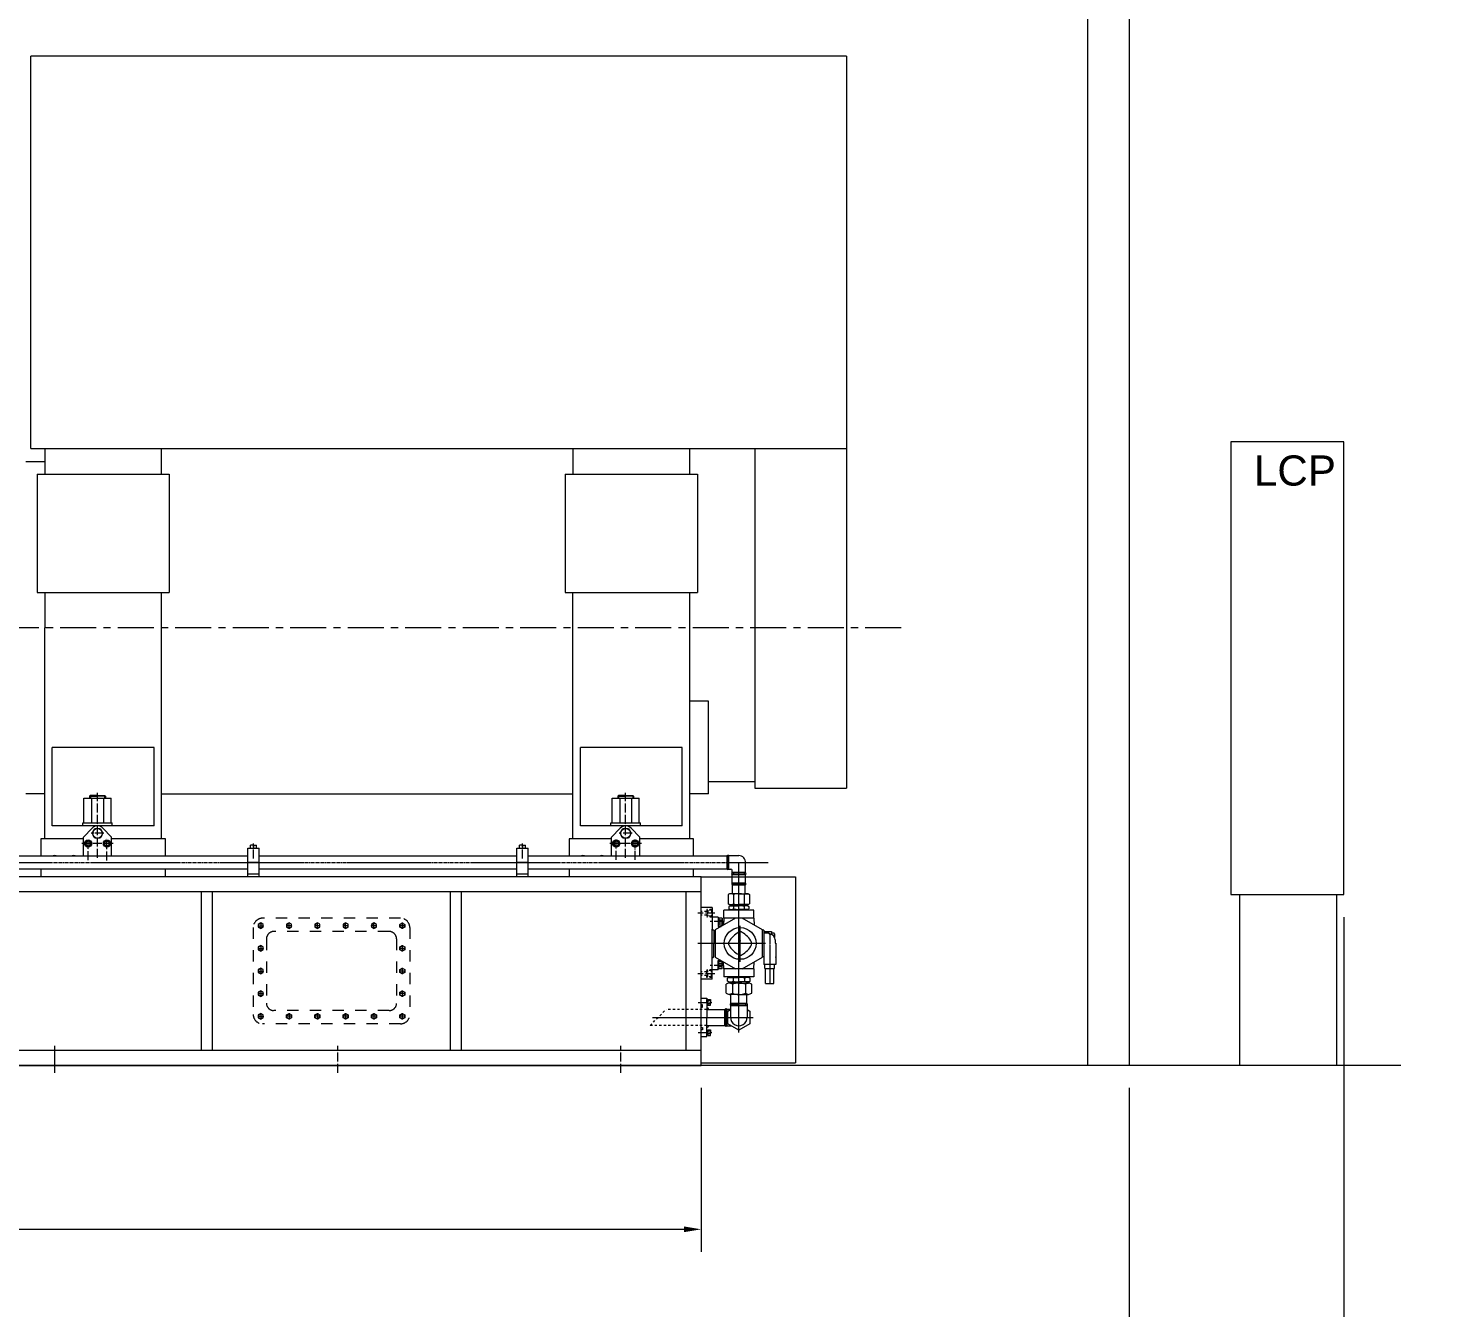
# Model space of a CAD drawing. Header units: inches. Extents: x 36 to 31738, y 79 to 24233.
# Drawn here: x 16907 to 20656, y 13555 to 16946 of the extents above; entities that cross this region are included whole.
import ezdxf

# ---------------------------------------------------------------- set-up
doc = ezdxf.new("R2010")
doc.units = ezdxf.units.IN
doc.header["$MEASUREMENT"] = 0
for name, pattern in [('ACAD_ISO04W100', [30, 24, -3, 0, -3]), ('CENTER', [50.8, 31.75, -6.35, 6.35, -6.35]), ('CHAIN', [0.7087, 0.4724, -0.0591, 0.1181, -0.0591]), ('EB_DASH', [6, 3, -3])]:
    doc.linetypes.add(name, pattern=pattern)
doc.layers.get('Defpoints').update_dxf_attribs({"lineweight": 5})
for name, color, linetype, lineweight in [('06___ANNOTATIONS', 7, 'Continuous', 5), ('CAXA0', 7, 'Continuous', 5), ('CAXA1', 5, 'CENTER', 5)]:
    doc.layers.add(name, color=color, linetype=linetype, lineweight=lineweight)
doc.styles.add('Roman', font='arial.ttf')
doc.styles.get("Standard").update_dxf_attribs({"font": 'arial.ttf'})
doc.dimstyles.new('ISO-25', dxfattribs={"dimscale": 30, "dimtxt": 1.5, "dimasz": 1.5, "dimexe": 2, "dimexo": 2, "dimtad": 1, "dimtih": 1, "dimtoh": 1, "dimdec": 1, "dimlfac": 0.03937, "dimdsep": 46, "dimtxsty": 'Standard', "dimcen": 2.5, "dimclrd": 7, "dimclre": 7, "dimclrt": 7, "dimadec": 0, "dimazin": 0, "dimtfac": 1, "dimtdec": 1, "dimtmove": 0, "dimatfit": 3, "dimfxl": 1, "dimlwd": 5, "dimlwe": 5, "dimarcsym": 0})

# ---------------------------------------------------------------- blocks, each defined once
blk = doc.blocks.new('*D154')
at = {"color": 7, "linetype": 'Continuous', "lineweight": 5, "transparency": 16777216}
for p, q in [((14804.4, 14137.1), (14804.4, 13702.5)), ((18690.6, 14137.1), (18690.6, 13702.5)), ((14849.4, 13762.5), (18645.6, 13762.5))]:
    blk.add_line(p, q, dxfattribs=at)
at = {"color": 7, "transparency": 16777216}
for points in [[(14849.4, 13770), (14849.4, 13755), (14804.4, 13762.5)], [(18645.6, 13770), (18645.6, 13755), (18690.6, 13762.5)]]:
    blk.add_solid(points, dxfattribs=at)
at = {"layer": 'Defpoints', "color": 0, "transparency": 16777216}
for p in [(14804.4, 14197.1), (18690.6, 14197.1), (18690.6, 13762.5)]:
    blk.add_point(p, dxfattribs=at)
at = {"color": 7, "lineweight": 5, "transparency": 16777216, "insert": (16747.5, 13878.7), "char_height": 195, "attachment_point": 5, "style": 'Roman'}
blk.add_mtext('A', dxfattribs=at)
blk = doc.blocks.new('*D155')
at = {"color": 7, "linetype": 'Continuous', "lineweight": 5, "transparency": 16777216}
for p, q in [((20394.5, 14590.2), (20394.5, 13285.8)), ((19825, 14137.1), (19825, 13285.8)), ((19870, 13345.8), (20349.5, 13345.8)), ((20109.7, 13345.8), (20109.7, 12758.1)), ((20109.7, 12758.1), (20656.3, 12758.1))]:
    blk.add_line(p, q, dxfattribs=at)
at = {"color": 7, "transparency": 16777216}
for points in [[(19870, 13353.3), (19870, 13338.3), (19825, 13345.8)], [(20349.5, 13353.3), (20349.5, 13338.3), (20394.5, 13345.8)]]:
    blk.add_solid(points, dxfattribs=at)
at = {"layer": 'Defpoints', "color": 0, "transparency": 16777216}
for p in [(20394.5, 14650.2), (19825, 14197.1), (20394.5, 13345.8)]:
    blk.add_point(p, dxfattribs=at)
at = {"color": 7, "lineweight": 5, "transparency": 16777216, "insert": (20383, 12874.7), "char_height": 195, "attachment_point": 5, "style": 'Roman'}
blk.add_mtext('22.4', dxfattribs=at)
blk = doc.blocks.new('*D156')
at = {"color": 7, "linetype": 'Continuous', "lineweight": 5, "transparency": 16777216}
for p, q in [((12254.8, 14521.3), (12254.8, 13285.8)), ((19825, 14137.1), (19825, 13285.8)), ((19780, 13345.8), (12299.8, 13345.8))]:
    blk.add_line(p, q, dxfattribs=at)
at = {"color": 7, "transparency": 16777216}
for points in [[(12299.8, 13353.3), (12299.8, 13338.3), (12254.8, 13345.8)], [(19780, 13353.3), (19780, 13338.3), (19825, 13345.8)]]:
    blk.add_solid(points, dxfattribs=at)
at = {"layer": 'Defpoints', "color": 0, "transparency": 16777216}
for p in [(12254.8, 14581.3), (19825, 14197.1), (12254.8, 13345.8)]:
    blk.add_point(p, dxfattribs=at)
at = {"color": 7, "lineweight": 5, "transparency": 16777216, "insert": (16039.9, 13465.3), "char_height": 195, "attachment_point": 5, "style": 'Roman'}
blk.add_mtext('C', dxfattribs=at)

msp = doc.modelspace()

# ---------------------------------------------------------------- linework, layer by layer
at = {"color": 7, "lineweight": 5}
for p, q in [((19714.99, 17297.08), (19714.99, 14197.08)), ((19824.99, 17297.08), (19824.99, 14197.08)), ((19075.61, 16872.08), (16913.76, 16872.08)), ((16913.76, 15832.08), (16913.76, 16872.08)), ((19075.61, 16872.08), (19075.61, 14932.08)), ((16913.76, 15832.08), (18833.11, 15832.08)), ((16950.61, 15832.08), (16950.61, 15764.36)), ((17260.61, 15764.36), (17260.61, 15832.08)), ((18350.61, 15832.08), (18350.61, 15764.36)), ((18660.61, 15764.36), (18660.61, 15832.08)), ((18833.11, 15832.08), (19075.61, 15832.08)), ((18833.11, 15832.08), (18833.11, 14932.08)), ((20394.49, 15850.17), (20094.49, 15850.17)), ((20094.49, 15850.17), (20094.49, 14650.17)), ((20394.49, 14650.17), (20394.49, 15850.17)), ((16950.61, 15797.08), (16900.61, 15797.08)), ((16930.61, 15764.36), (17280.61, 15764.36)), ((16930.61, 15764.36), (16930.61, 15450.31)), ((17280.61, 15764.36), (17280.61, 15450.31)), ((18330.61, 15764.36), (18680.61, 15764.36)), ((18330.61, 15764.36), (18330.61, 15450.31)), ((18680.61, 15764.36), (18680.61, 15450.31)), ((16930.61, 15450.31), (17280.61, 15450.31)), ((16950.61, 15450.31), (16950.61, 15357.08)), ((17260.61, 14797.08), (17260.61, 15450.31)), ((18330.61, 15450.31), (18680.61, 15450.31)), ((18350.61, 14797.08), (18350.61, 15450.31)), ((18660.61, 14797.08), (18660.61, 15450.31)), ((16950.61, 14797.08), (16950.61, 15357.08)), ((18710.61, 15162.08), (18660.61, 15162.08)), ((18710.61, 14917.08), (18710.61, 15162.08)), ((16970.61, 14832.08), (16970.61, 15039.58)), ((17240.61, 15039.58), (16970.61, 15039.58)), ((17240.61, 14832.08), (17240.61, 15039.58)), ((18370.61, 14832.08), (18370.61, 15039.58)), ((18640.61, 15039.58), (18370.61, 15039.58)), ((18640.61, 14832.08), (18640.61, 15039.58)), ((18710.61, 14949.1), (18833.11, 14949.1)), ((18833.11, 14932.08), (19075.61, 14932.08)), ((16950.61, 14917.08), (16900.61, 14917.08)), ((17054.61, 14905.08), (17126.61, 14905.08)), ((17054.61, 14840.08), (17054.61, 14905.08)), ((17071.91, 14912.08), (17069.61, 14910.24)), ((17069.61, 14910.24), (17069.61, 14905.08)), ((17069.61, 14910.24), (17090.61, 14910.24)), ((17090.61, 14912.08), (17071.91, 14912.08)), ((17071.91, 14910.24), (17071.91, 14905.08)), ((17074.73, 14905.08), (17074.73, 14840.08)), ((17090.61, 14912.08), (17109.31, 14912.08)), ((17111.61, 14910.24), (17090.61, 14910.24)), ((17106.48, 14905.08), (17106.48, 14840.08)), ((17109.31, 14912.08), (17111.61, 14910.24)), ((17109.31, 14910.24), (17109.31, 14905.08)), ((17111.61, 14910.24), (17111.61, 14905.08)), ((17126.61, 14840.08), (17126.61, 14905.08)), ((17260.61, 14917.08), (18350.61, 14917.08)), ((18454.61, 14905.08), (18526.61, 14905.08)), ((18454.61, 14840.08), (18454.61, 14905.08)), ((18471.91, 14912.08), (18469.61, 14910.24)), ((18469.61, 14910.24), (18469.61, 14905.08)), ((18469.61, 14910.24), (18490.61, 14910.24)), ((18490.61, 14912.08), (18471.91, 14912.08)), ((18471.91, 14910.24), (18471.91, 14905.08)), ((18474.73, 14905.08), (18474.73, 14840.08)), ((18490.61, 14912.08), (18509.31, 14912.08)), ((18511.61, 14910.24), (18490.61, 14910.24)), ((18506.48, 14905.08), (18506.48, 14840.08)), ((18509.31, 14912.08), (18511.61, 14910.24)), ((18509.31, 14910.24), (18509.31, 14905.08)), ((18511.61, 14910.24), (18511.61, 14905.08)), ((18526.61, 14840.08), (18526.61, 14905.08)), ((18710.61, 14917.08), (18660.61, 14917.08)), ((17240.61, 14832.08), (16970.61, 14832.08)), ((17051.61, 14832.08), (17051.61, 14840.08)), ((17051.61, 14840.08), (17129.61, 14840.08)), ((17053.11, 14802.08), (17076.23, 14825.99)), ((17128.11, 14802.08), (17104.98, 14825.99)), ((17129.61, 14832.08), (17129.61, 14840.08)), ((18640.61, 14832.08), (18370.61, 14832.08)), ((18451.61, 14832.08), (18451.61, 14840.08)), ((18451.61, 14840.08), (18529.61, 14840.08)), ((18453.11, 14802.08), (18476.23, 14825.99)), ((18528.11, 14802.08), (18504.98, 14825.99)), ((18529.61, 14832.08), (18529.61, 14840.08)), ((17053.1, 14797.08), (16940.6, 14797.08)), ((16940.6, 14797.08), (16940.6, 14752.08)), ((17053.11, 14797.08), (16950.61, 14797.08)), ((17053.11, 14752.08), (17053.11, 14802.08)), ((17270.6, 14797.08), (17128.1, 14797.08)), ((17128.11, 14752.08), (17128.11, 14802.08)), ((17260.61, 14797.08), (17128.11, 14797.08)), ((17270.6, 14752.08), (17270.6, 14797.08)), ((17488.98, 14697.08), (17488.98, 14773.08)), ((17488.98, 14773.08), (17518.98, 14773.08)), ((17503.98, 14781.08), (17496.19, 14781.08)), ((17496.19, 14773.08), (17496.19, 14781.08)), ((17503.98, 14781.08), (17511.78, 14781.08)), ((17503.98, 14781.08), (17503.98, 14773.08)), ((17511.78, 14773.08), (17511.78, 14781.08)), ((17518.98, 14697.08), (17518.98, 14773.08)), ((18202.4, 14697.08), (18202.4, 14773.08)), ((18202.4, 14773.08), (18232.4, 14773.08)), ((18217.4, 14781.08), (18209.61, 14781.08)), ((18209.61, 14773.08), (18209.61, 14781.08)), ((18217.4, 14781.08), (18225.2, 14781.08)), ((18217.4, 14781.08), (18217.4, 14773.08)), ((18225.2, 14773.08), (18225.2, 14781.08)), ((18232.4, 14697.08), (18232.4, 14773.08)), ((18453.1, 14797.08), (18340.6, 14797.08)), ((18340.6, 14797.08), (18340.6, 14752.08)), ((18453.11, 14797.08), (18350.61, 14797.08)), ((18453.11, 14752.08), (18453.11, 14802.08)), ((18670.6, 14797.08), (18528.1, 14797.08)), ((18528.11, 14752.08), (18528.11, 14802.08)), ((18660.61, 14797.08), (18528.11, 14797.08)), ((18670.6, 14752.08), (18670.6, 14797.08)), ((16883.16, 14752.08), (17488.98, 14752.08)), ((17518.98, 14735.08), (17488.98, 14735.08)), ((17518.98, 14752.08), (18202.4, 14752.08)), ((18232.4, 14735.08), (18202.4, 14735.08)), ((18232.4, 14752.08), (18758.58, 14752.08)), ((18760.6, 14748.58), (18758.58, 14752.08)), ((18758.58, 14752.08), (18758.58, 14718.08)), ((18760.6, 14748.58), (18763.76, 14753.08)), ((18760.6, 14735.08), (18760.6, 14748.58)), ((18760.6, 14747.58), (18760.6, 14748.58)), ((18760.6, 14735.08), (18760.6, 14721.58)), ((18763.76, 14753.08), (18790.6, 14753.08)), ((18763.76, 14717.08), (18763.76, 14753.08)), ((18808.57, 14708.17), (18808.57, 14734)), ((18690.6, 14697.08), (16186.39, 14697.08)), ((16883.16, 14718.08), (17488.98, 14718.08)), ((16940.6, 14718.08), (16940.6, 14697.08)), ((17270.6, 14697.08), (17270.6, 14718.08)), ((17488.98, 14705.08), (17518.98, 14705.08)), ((17518.98, 14718.08), (18202.4, 14718.08)), ((18202.4, 14705.08), (18232.4, 14705.08)), ((18232.4, 14718.08), (18758.58, 14718.08)), ((18340.6, 14718.08), (18340.6, 14697.08)), ((18670.6, 14697.08), (18670.6, 14718.08)), ((18690.6, 14197.08), (18690.6, 14697.08)), ((18690.6, 14697.08), (18940.6, 14697.08)), ((18760.6, 14721.58), (18758.58, 14718.08)), ((18760.6, 14721.58), (18763.76, 14717.08)), ((18763.76, 14717.08), (18769.64, 14717.08)), ((18772.64, 14708.17), (18772.64, 14714.08)), ((18777.04, 14705.08), (18772.64, 14708.17)), ((18808.57, 14708.17), (18772.64, 14708.17)), ((18777.04, 14705.08), (18772.64, 14701.99)), ((18772.64, 14680.17), (18772.64, 14701.99)), ((18808.57, 14701.99), (18772.64, 14701.99)), ((18777.04, 14705.08), (18804.16, 14705.08)), ((18804.16, 14705.08), (18808.57, 14708.17)), ((18804.16, 14705.08), (18808.57, 14701.99)), ((18808.57, 14680.17), (18808.57, 14701.99)), ((18940.6, 14697.08), (18940.6, 14203.81)), ((18777.04, 14677.08), (18772.64, 14680.17)), ((18808.57, 14680.17), (18772.64, 14680.17)), ((18777.04, 14677.08), (18773.55, 14675.06)), ((18807.57, 14675.11), (18773.64, 14675.11)), ((18773.65, 14652.11), (18773.64, 14675.11)), ((18804.16, 14677.08), (18777.04, 14677.08)), ((18804.16, 14677.08), (18808.57, 14680.17)), ((18804.16, 14677.08), (18807.57, 14675.11)), ((18807.56, 14652.11), (18807.57, 14675.11)), ((18690.6, 14657.08), (15490.86, 14657.08)), ((17365.9, 14237.08), (17365.9, 14657.08)), ((17395.9, 14237.08), (17395.9, 14657.08)), ((18025.9, 14237.08), (18025.9, 14657.08)), ((18055.9, 14237.08), (18055.9, 14657.08)), ((18650.6, 14237.08), (18650.6, 14657.08)), ((18690.6, 14432.08), (18690.6, 14622.08)), ((18762.34, 14649.93), (18762.32, 14625.31)), ((18762.34, 14649.93), (18762.32, 14625.31)), ((18766.11, 14623.12), (18762.32, 14625.31)), ((18766.11, 14623.12), (18762.32, 14625.31)), ((18766.14, 14652.12), (18762.34, 14649.93)), ((18766.14, 14652.12), (18762.34, 14649.93)), ((18766.11, 14623.12), (18790.62, 14623.1)), ((18766.11, 14623.12), (18790.62, 14623.1)), ((18790.65, 14652.1), (18766.14, 14652.12)), ((18790.65, 14652.1), (18766.14, 14652.12)), ((18771.12, 14623.12), (18771.12, 14620.08)), ((18771.12, 14623.12), (18771.12, 14620.08)), ((18776.49, 14649.92), (18776.47, 14625.3)), ((18776.49, 14649.92), (18776.47, 14625.3)), ((18790.56, 14652.1), (18815.07, 14652.12)), ((18790.56, 14652.1), (18815.07, 14652.12)), ((18815.1, 14623.12), (18790.59, 14623.1)), ((18815.1, 14623.12), (18790.59, 14623.1)), ((18804.71, 14649.92), (18804.74, 14625.3)), ((18804.71, 14649.92), (18804.74, 14625.3)), ((18810.09, 14623.12), (18810.09, 14620.08)), ((18810.09, 14623.12), (18810.09, 14620.08)), ((18815.07, 14652.12), (18818.86, 14649.93)), ((18815.07, 14652.12), (18818.86, 14649.93)), ((18815.1, 14623.12), (18818.89, 14625.31)), ((18815.1, 14623.12), (18818.89, 14625.31)), ((18818.86, 14649.93), (18818.89, 14625.31)), ((18818.86, 14649.93), (18818.89, 14625.31)), ((20094.49, 14650.17), (20394.49, 14650.17)), ((20117.54, 14650.17), (20117.54, 14197.08)), ((20374.99, 14650.17), (20374.99, 14197.08)), ((18719.5, 14615.08), (18690.6, 14615.08)), ((18719.5, 14615.08), (18719.5, 14557.94)), ((18735.5, 14590.08), (18719.5, 14590.08)), ((18781.65, 14587.08), (18728.1, 14556.17)), ((18735.5, 14590.08), (18735.5, 14565.04)), ((18738, 14585.77), (18735.5, 14585.77)), ((18746, 14587.08), (18738, 14587.08)), ((18738, 14587.08), (18738, 14569.08)), ((18746, 14587.08), (18746, 14569.08)), ((18751.05, 14587.08), (18749.74, 14568.66)), ((18751.05, 14587.08), (18751.05, 14608.08)), ((18830.15, 14608.08), (18751.05, 14608.08)), ((18830.15, 14608.08), (18751.05, 14608.08)), ((18830.15, 14587.08), (18751.05, 14587.08)), ((18767.62, 14620.08), (18764.31, 14618.18)), ((18764.31, 14618.18), (18764.31, 14611.98)), ((18767.62, 14610.08), (18764.31, 14611.98)), ((18767.62, 14620.08), (18790.6, 14620.08)), ((18767.62, 14610.08), (18790.6, 14610.08)), ((18769.6, 14608.08), (18769.6, 14610.08)), ((18776.46, 14618.09), (18776.46, 14612.07)), ((18813.59, 14620.08), (18790.6, 14620.08)), ((18813.59, 14610.08), (18790.6, 14610.08)), ((18853.1, 14556.17), (18799.56, 14587.08)), ((18804.74, 14618.09), (18804.74, 14612.07)), ((18811.6, 14608.08), (18811.6, 14610.08)), ((18813.59, 14620.08), (18816.89, 14618.18)), ((18813.59, 14610.08), (18816.89, 14611.98)), ((18816.89, 14618.18), (18816.89, 14611.98)), ((18830.15, 14587.08), (18830.15, 14608.08)), ((18830.15, 14587.08), (18830.15, 14608.08)), ((18830.15, 14587.08), (18831.47, 14568.66)), ((18719.5, 14425.08), (18719.5, 14557.94)), ((18719.5, 14557.94), (18723.91, 14555.32)), ((18723.91, 14555.32), (18723.91, 14520.08)), ((18728.1, 14556.17), (18728.1, 14484)), ((18738, 14577.36), (18735.5, 14579.54)), ((18738, 14576.59), (18735.5, 14578.78)), ((18738, 14570.39), (18735.5, 14570.39)), ((18735.5, 14565.04), (18743.47, 14565.04)), ((18746, 14582.03), (18738, 14582.03)), ((18746, 14574.13), (18738, 14574.13)), ((18746, 14569.08), (18738, 14569.08)), ((18853.1, 14484), (18853.1, 14556.17)), ((18856.5, 14555.08), (18853.1, 14555.08)), ((18856.5, 14555.08), (18856.5, 14476.47)), ((18856.5, 14552.08), (18877, 14552.08)), ((18869.72, 14547.59), (18856.5, 14547.59)), ((18877, 14552.08), (18877, 14543.36)), ((18882.68, 14547.59), (18877, 14547.59)), ((18723.91, 14484.85), (18723.91, 14520.08)), ((18871.22, 14546.06), (18871.22, 14546.09)), ((18884.68, 14537.44), (18884.68, 14545.59)), ((18884.68, 14545.59), (18884.68, 14537.44)), ((18887, 14529.58), (18887, 14521.08)), ((18887, 14521.08), (18888.25, 14521.08)), ((18888.25, 14521.08), (18888.25, 14485.08)), ((18719.5, 14482.22), (18723.91, 14484.85)), ((18728.1, 14484), (18781.65, 14453.08)), ((18735.5, 14450.08), (18735.5, 14475.13)), ((18735.5, 14475.13), (18743.47, 14475.13)), ((18799.56, 14453.08), (18853.1, 14484)), ((18856.5, 14485.08), (18853.1, 14485.08)), ((18856.5, 14485.08), (18856.5, 14476.47)), ((18856.5, 14483.08), (18856.5, 14464.08)), ((18888.5, 14485.08), (18888.25, 14485.08)), ((18888.5, 14485.08), (18888.5, 14464.08)), ((18888.5, 14483.08), (18888.5, 14485.08)), ((18735.5, 14450.08), (18719.5, 14450.08)), ((18738, 14469.77), (18735.5, 14469.77)), ((18738, 14461.36), (18735.5, 14463.54)), ((18738, 14460.59), (18735.5, 14462.78)), ((18738, 14454.39), (18735.5, 14454.39)), ((18746, 14471.08), (18738, 14471.08)), ((18738, 14453.08), (18738, 14471.08)), ((18746, 14466.03), (18738, 14466.03)), ((18746, 14458.13), (18738, 14458.13)), ((18746, 14453.08), (18738, 14453.08)), ((18746, 14453.08), (18746, 14471.08)), ((18751.05, 14453.08), (18749.74, 14471.51)), ((18830.15, 14453.08), (18751.05, 14453.08)), ((18751.05, 14453.08), (18751.05, 14432.08)), ((18830.15, 14453.08), (18831.47, 14471.51)), ((18830.15, 14453.08), (18830.15, 14432.08)), ((18830.15, 14453.08), (18830.15, 14432.08)), ((18888.5, 14464.08), (18856.5, 14464.08)), ((18859.51, 14453.58), (18859.51, 14464.08)), ((18859.51, 14453.58), (18885.51, 14453.58)), ((18861.51, 14413.58), (18861.51, 14453.58)), ((18883.51, 14413.58), (18883.51, 14453.58)), ((18885.51, 14453.58), (18885.51, 14464.08)), ((18719.5, 14425.08), (18690.6, 14425.08)), ((18790.6, 14432.08), (18751.05, 14432.08)), ((18790.6, 14432.08), (18751.05, 14432.08)), ((18756.61, 14388.08), (18756.61, 14412.08)), ((18763.62, 14430.08), (18760.31, 14428.18)), ((18760.31, 14419.98), (18760.31, 14428.18)), ((18763.62, 14418.08), (18760.31, 14419.98)), ((18763.62, 14430.08), (18790.6, 14430.08)), ((18763.62, 14418.08), (18790.6, 14418.08)), ((18764.15, 14432.08), (18764.15, 14430.08)), ((18790.6, 14415.08), (18764.98, 14415.08)), ((18765.71, 14415.08), (18765.71, 14418.08)), ((18773.35, 14412.08), (18773.35, 14388.08)), ((18775.95, 14428.09), (18775.95, 14420.07)), ((18830.15, 14432.08), (18790.6, 14432.08)), ((18817.59, 14430.08), (18790.6, 14430.08)), ((18817.59, 14418.08), (18790.6, 14418.08)), ((18790.6, 14403.15), (18790.6, 14403.15)), ((18790.6, 14403.15), (18790.6, 14403.15)), ((18790.61, 14415.08), (18816.23, 14415.08)), ((18805.26, 14428.09), (18805.26, 14420.07)), ((18807.86, 14412.08), (18807.86, 14388.08)), ((18830.15, 14432.08), (18811.6, 14432.08)), ((18815.5, 14415.08), (18815.5, 14418.08)), ((18817.06, 14432.08), (18817.06, 14430.08)), ((18817.59, 14430.08), (18820.89, 14428.18)), ((18817.59, 14418.08), (18820.89, 14419.98)), ((18820.89, 14419.98), (18820.89, 14428.18)), ((18824.6, 14388.08), (18824.6, 14412.08)), ((18861.51, 14413.58), (18883.51, 14413.58)), ((18690.6, 14375.09), (18705.6, 14375.09)), ((18705.6, 14375.09), (18705.6, 14324.09)), ((18705.6, 14364.09), (18705.6, 14371.59)), ((18708.1, 14370.65), (18705.6, 14370.65)), ((18708.1, 14363.36), (18705.6, 14365.56)), ((18708.1, 14362.55), (18705.6, 14364.75)), ((18708.1, 14371.59), (18715.1, 14371.59)), ((18708.1, 14371.59), (18708.1, 14356.59)), ((18715.1, 14367.84), (18708.1, 14367.84)), ((18715.1, 14360.34), (18708.1, 14360.34)), ((18715.1, 14371.59), (18715.1, 14364.09)), ((18715.1, 14356.59), (18715.1, 14364.09)), ((18790.6, 14385.08), (18764.98, 14385.08)), ((18773.11, 14359.09), (18768.61, 14355.93)), ((18769.61, 14361.59), (18769.61, 14385.08)), ((18769.61, 14361.59), (18790.6, 14361.59)), ((18769.61, 14361.59), (18811.6, 14361.59)), ((18769.61, 14361.59), (18773.11, 14359.09)), ((18773.11, 14359.09), (18790.61, 14359.09)), ((18808.1, 14359.09), (18790.6, 14359.09)), ((18790.6, 14359.09), (18790.61, 14359.09)), ((18790.61, 14385.08), (18816.23, 14385.08)), ((18811.6, 14361.59), (18808.1, 14359.09)), ((18808.1, 14359.09), (18812.6, 14355.93)), ((18811.6, 14361.59), (18811.6, 14385.08)), ((18708.1, 14357.53), (18705.6, 14357.53)), ((18705.6, 14345.08), (18753.59, 14345.08)), ((18705.6, 14273.09), (18705.6, 14324.09)), ((18708.1, 14356.59), (18715.1, 14356.59)), ((18755.6, 14341.59), (18753.59, 14345.08)), ((18753.59, 14303.09), (18753.59, 14345.08)), ((18758.76, 14346.09), (18755.6, 14341.59)), ((18755.6, 14341.58), (18755.6, 14324.08)), ((18755.6, 14306.59), (18755.6, 14324.09)), ((18758.76, 14346.09), (18768.61, 14346.09)), ((18758.76, 14346.09), (18758.76, 14302.09)), ((18758.76, 14302.09), (18758.76, 14346.09)), ((18768.61, 14355.94), (18812.61, 14355.93)), ((18768.61, 14355.94), (18768.61, 14324.09)), ((18812.6, 14355.94), (18812.6, 14324.09)), ((18705.6, 14303.09), (18753.59, 14303.09)), ((18708.1, 14283.36), (18705.6, 14285.56)), ((18708.1, 14282.55), (18705.6, 14284.75)), ((18708.1, 14291.59), (18715.1, 14291.59)), ((18708.1, 14291.59), (18708.1, 14276.59)), ((18715.1, 14287.84), (18708.1, 14287.84)), ((18715.1, 14291.59), (18715.1, 14284.09)), ((18755.6, 14306.59), (18753.59, 14303.09)), ((18758.76, 14302.08), (18755.6, 14306.59)), ((18758.76, 14302.09), (18769.83, 14302.09)), ((18690.6, 14273.09), (18705.6, 14273.09)), ((18715.1, 14280.34), (18708.1, 14280.34)), ((18708.1, 14276.59), (18715.1, 14276.59)), ((18715.1, 14276.59), (18715.1, 14284.09)), ((14804.36, 14237.08), (18690.6, 14237.08)), ((20545.39, 14197.08), (12060.26, 14197.08)), ((14804.36, 14197.08), (18690.6, 14197.08)), ((18690.6, 14203.81), (18940.6, 14203.81))]:
    msp.add_line(p, q, dxfattribs=at)
at = {"color": 7, "linetype": 'ACAD_ISO04W100', "lineweight": 5}
for p, q in [((17090.61, 14747.08), (17090.61, 14918.98)), ((18490.61, 14747.08), (18490.61, 14918.98)), ((17107.57, 14812.08), (17073.64, 14812.08)), ((18507.57, 14812.08), (18473.64, 14812.08)), ((17132.22, 14785.08), (17048.99, 14785.08)), ((17065.61, 14741.03), (17065.61, 14797.75)), ((17115.61, 14740.19), (17115.61, 14797.75)), ((17503.98, 14745.31), (17503.98, 14785.04)), ((18217.4, 14745.31), (18217.4, 14785.04)), ((18532.22, 14785.08), (18448.99, 14785.08)), ((18465.61, 14741.79), (18465.61, 14797.75)), ((18515.61, 14741.72), (18515.61, 14797.75)), ((18726.56, 14600.08), (18681.6, 14600.08)), ((18748.85, 14578.08), (18714.45, 14578.08)), ((18726.56, 14440.08), (18681.6, 14440.08)), ((18748.85, 14462.08), (18714.45, 14462.08)), ((18682.84, 14364.09), (18719.2, 14364.09)), ((17727.4, 14176.91), (17727.4, 14248.9)), ((18477.4, 14176.91), (18477.4, 14248.9)), ((18682.84, 14284.09), (18719.2, 14284.09))]:
    msp.add_line(p, q, dxfattribs=at)
at = {"color": 7, "linetype": 'CHAIN', "lineweight": 5, "ltscale": 20}
msp.add_line((16393.34, 14735.08), (18868.2, 14735.08), dxfattribs=at)
at = {"color": 7, "linetype": 'CHAIN', "lineweight": 5, "ltscale": 10}
for p, q in [((18790.6, 14284.47), (18790.6, 14735.08)), ((18794.5, 14471.61), (18794.5, 14567.29)), ((18861.59, 14520.08), (18681.6, 14520.08)), ((18561.88, 14324.09), (18828.21, 14324.09)), ((16977.4, 14176.91), (16977.4, 14248.9))]:
    msp.add_line(p, q, dxfattribs=at)
at = {"color": 7, "linetype": 'EB_DASH', "lineweight": 5, "ltscale": 10}
for p, q in [((17893.4, 14587.08), (17528.4, 14587.08)), ((17503.4, 14562.08), (17503.4, 14332.08)), ((17515.9, 14567.08), (17530.9, 14567.08)), ((17523.4, 14575.56), (17523.4, 14558.73)), ((17863.4, 14552.08), (17558.4, 14552.08)), ((17605.9, 14567.14), (17590.9, 14567.14)), ((17598.4, 14558.66), (17598.4, 14575.5)), ((17680.9, 14567.14), (17665.9, 14567.14)), ((17673.4, 14558.66), (17673.4, 14575.5)), ((17755.9, 14567.14), (17740.9, 14567.14)), ((17748.4, 14558.66), (17748.4, 14575.5)), ((17830.9, 14567.08), (17815.9, 14567.08)), ((17829.11, 14567.08), (17817.7, 14567.08)), ((17823.4, 14558.6), (17823.4, 14575.44)), ((17823.4, 14561.38), (17823.4, 14572.78)), ((17905.9, 14567.08), (17890.9, 14567.08)), ((17898.4, 14575.56), (17898.4, 14558.73)), ((17918.4, 14562.08), (17918.4, 14332.08)), ((17523.4, 14515.56), (17523.4, 14498.73)), ((17523.4, 14512.78), (17523.4, 14501.38)), ((17538.4, 14532.08), (17538.4, 14362.08)), ((17883.4, 14532.08), (17883.4, 14362.08)), ((17898.4, 14515.56), (17898.4, 14498.73)), ((17898.4, 14512.78), (17898.4, 14501.38)), ((17515.9, 14507.08), (17530.9, 14507.08)), ((17517.7, 14507.08), (17529.11, 14507.08)), ((17905.9, 14507.08), (17890.9, 14507.08)), ((17904.11, 14507.08), (17892.7, 14507.08)), ((17515.9, 14447.08), (17530.9, 14447.08)), ((17517.7, 14447.08), (17529.11, 14447.08)), ((17523.4, 14455.56), (17523.4, 14438.73)), ((17523.4, 14452.78), (17523.4, 14441.38)), ((17905.9, 14447.08), (17890.9, 14447.08)), ((17904.11, 14447.08), (17892.7, 14447.08)), ((17898.4, 14455.56), (17898.4, 14438.73)), ((17898.4, 14452.78), (17898.4, 14441.38)), ((17515.9, 14387.08), (17530.9, 14387.08)), ((17517.7, 14387.08), (17529.11, 14387.08)), ((17523.4, 14395.56), (17523.4, 14378.73)), ((17523.4, 14392.78), (17523.4, 14381.38)), ((17905.9, 14387.08), (17890.9, 14387.08)), ((17904.11, 14387.08), (17892.7, 14387.08)), ((17898.4, 14395.56), (17898.4, 14378.73)), ((17898.4, 14392.78), (17898.4, 14381.38)), ((17515.9, 14327.08), (17530.9, 14327.08)), ((17517.7, 14327.08), (17529.11, 14327.08)), ((17523.4, 14335.56), (17523.4, 14318.73)), ((17523.4, 14332.78), (17523.4, 14321.38)), ((17863.4, 14342.08), (17558.4, 14342.08)), ((17605.9, 14327.02), (17590.9, 14327.02)), ((17598.4, 14335.5), (17598.4, 14318.66)), ((17680.9, 14327.02), (17665.9, 14327.02)), ((17673.4, 14335.5), (17673.4, 14318.66)), ((17755.9, 14327.02), (17740.9, 14327.02)), ((17748.4, 14335.5), (17748.4, 14318.66)), ((17830.9, 14327.08), (17815.9, 14327.08)), ((17829.11, 14327.08), (17817.7, 14327.08)), ((17823.4, 14335.56), (17823.4, 14318.73)), ((17823.4, 14332.78), (17823.4, 14321.38)), ((17905.9, 14327.08), (17890.9, 14327.08)), ((17904.11, 14327.08), (17892.7, 14327.08)), ((17898.4, 14335.56), (17898.4, 14318.73)), ((17898.4, 14332.78), (17898.4, 14321.38)), ((17893.4, 14307.08), (17528.4, 14307.08))]:
    msp.add_line(p, q, dxfattribs=at)
at = {"color": 7, "linetype": 'EB_DASH', "lineweight": 5, "ltscale": 2}
for p, q in [((18705.6, 14605.08), (18690.6, 14605.08)), ((18705.6, 14595.08), (18690.6, 14595.08)), ((18705.6, 14610.08), (18705.6, 14590.08)), ((18719.5, 14610.08), (18705.6, 14610.08)), ((18708.1, 14607.77), (18705.6, 14607.77)), ((18708.1, 14599.36), (18705.6, 14601.54)), ((18708.1, 14598.59), (18705.6, 14600.78)), ((18708.1, 14592.39), (18705.6, 14592.39)), ((18719.5, 14590.08), (18705.6, 14590.08)), ((18718.1, 14608.08), (18708.1, 14608.08)), ((18708.1, 14608.08), (18708.1, 14592.08)), ((18718.1, 14592.08), (18708.1, 14592.08)), ((18718.1, 14608.08), (18718.1, 14592.08)), ((18705.6, 14445.08), (18690.6, 14445.08)), ((18705.6, 14435.08), (18690.6, 14435.08)), ((18705.6, 14430.08), (18705.6, 14450.08)), ((18719.5, 14450.08), (18705.6, 14450.08)), ((18708.1, 14447.77), (18705.6, 14447.77)), ((18708.1, 14439.36), (18705.6, 14441.54)), ((18708.1, 14438.59), (18705.6, 14440.78)), ((18708.1, 14432.08), (18708.1, 14448.08)), ((18718.1, 14448.08), (18708.1, 14448.08)), ((18718.1, 14432.08), (18718.1, 14448.08)), ((18708.1, 14432.39), (18705.6, 14432.39)), ((18719.5, 14430.08), (18705.6, 14430.08)), ((18718.1, 14432.08), (18708.1, 14432.08)), ((18555.6, 14303.09), (18597.59, 14345.08)), ((18705.6, 14345.08), (18597.59, 14345.08)), ((18694.3, 14357.39), (18690.6, 14357.39)), ((18690.6, 14351.09), (18694.3, 14351.09)), ((18694.3, 14351.09), (18694.3, 14357.39)), ((18705.6, 14303.09), (18555.6, 14303.09)), ((18690.6, 14297.09), (18694.3, 14297.09)), ((18694.3, 14290.79), (18690.6, 14290.79)), ((18694.3, 14297.09), (18694.3, 14290.79))]:
    msp.add_line(p, q, dxfattribs=at)
at = {"color": 7, "linetype": 'CHAIN', "lineweight": 5, "ltscale": 7}
msp.add_line((18872.5, 14547.2), (18872.5, 14411.85), dxfattribs=at)
at = {"color": 7, "lineweight": 5}
for points in [[(17105.11, 14812.08), (17097.86, 14799.52), (17083.36, 14799.52), (17076.11, 14812.08), (17083.36, 14824.64), (17097.86, 14824.64)], [(18505.11, 14812.08), (18497.86, 14799.52), (18483.36, 14799.52), (18476.11, 14812.08), (18483.36, 14824.64), (18497.86, 14824.64)], [(17058.82, 14785.08), (17062.21, 14779.2), (17069, 14779.2), (17072.39, 14785.08), (17069, 14790.96), (17062.21, 14790.96)], [(17122.39, 14785.08), (17119, 14779.2), (17112.21, 14779.2), (17108.82, 14785.08), (17112.21, 14790.96), (17119, 14790.96)], [(18458.82, 14785.08), (18462.21, 14779.2), (18469, 14779.2), (18472.39, 14785.08), (18469, 14790.96), (18462.21, 14790.96)], [(18522.39, 14785.08), (18519, 14779.2), (18512.21, 14779.2), (18508.82, 14785.08), (18512.21, 14790.96), (18519, 14790.96)]]:
    msp.add_lwpolyline(points, close=True, dxfattribs=at)
at = {"color": 7, "linetype": 'EB_DASH', "lineweight": 5, "ltscale": 10}
for points in [[(17523.4, 14559.58), (17529.9, 14563.33), (17529.9, 14570.83), (17523.4, 14574.58), (17516.91, 14570.83), (17516.91, 14563.33)], [(17598.4, 14574.64), (17591.91, 14570.89), (17591.91, 14563.39), (17598.4, 14559.64), (17604.9, 14563.39), (17604.9, 14570.89)], [(17673.4, 14574.64), (17666.91, 14570.89), (17666.91, 14563.39), (17673.4, 14559.64), (17679.9, 14563.39), (17679.9, 14570.89)], [(17748.4, 14574.64), (17741.91, 14570.89), (17741.91, 14563.39), (17748.4, 14559.64), (17754.9, 14563.39), (17754.9, 14570.89)], [(17823.4, 14574.58), (17816.91, 14570.83), (17816.91, 14563.33), (17823.4, 14559.58), (17829.9, 14563.33), (17829.9, 14570.83)], [(17898.4, 14559.58), (17891.91, 14563.33), (17891.91, 14570.83), (17898.4, 14574.58), (17904.9, 14570.83), (17904.9, 14563.33)], [(17523.4, 14499.58), (17529.9, 14503.33), (17529.9, 14510.83), (17523.4, 14514.58), (17516.91, 14510.83), (17516.91, 14503.33)], [(17898.4, 14499.58), (17891.91, 14503.33), (17891.91, 14510.83), (17898.4, 14514.58), (17904.9, 14510.83), (17904.9, 14503.33)], [(17523.4, 14439.58), (17529.9, 14443.33), (17529.9, 14450.83), (17523.4, 14454.58), (17516.91, 14450.83), (17516.91, 14443.33)], [(17898.4, 14439.58), (17891.91, 14443.33), (17891.91, 14450.83), (17898.4, 14454.58), (17904.9, 14450.83), (17904.9, 14443.33)], [(17523.4, 14379.58), (17529.9, 14383.33), (17529.9, 14390.83), (17523.4, 14394.58), (17516.91, 14390.83), (17516.91, 14383.33)], [(17898.4, 14379.58), (17891.91, 14383.33), (17891.91, 14390.83), (17898.4, 14394.58), (17904.9, 14390.83), (17904.9, 14383.33)], [(17523.4, 14319.58), (17529.9, 14323.33), (17529.9, 14330.83), (17523.4, 14334.58), (17516.91, 14330.83), (17516.91, 14323.33)], [(17598.4, 14319.52), (17591.91, 14323.27), (17591.91, 14330.77), (17598.4, 14334.52), (17604.9, 14330.77), (17604.9, 14323.27)], [(17673.4, 14319.52), (17666.91, 14323.27), (17666.91, 14330.77), (17673.4, 14334.52), (17679.9, 14330.77), (17679.9, 14323.27)], [(17748.4, 14319.52), (17741.91, 14323.27), (17741.91, 14330.77), (17748.4, 14334.52), (17754.9, 14330.77), (17754.9, 14323.27)], [(17823.4, 14319.58), (17816.91, 14323.33), (17816.91, 14330.83), (17823.4, 14334.58), (17829.9, 14330.83), (17829.9, 14323.33)], [(17898.4, 14319.58), (17891.91, 14323.33), (17891.91, 14330.83), (17898.4, 14334.58), (17904.9, 14330.83), (17904.9, 14323.33)]]:
    msp.add_lwpolyline(points, close=True, dxfattribs=at)
at = {"color": 7, "lineweight": 5}
msp.add_lwpolyline([(18812.6, 14345.38), (18820.05, 14341.08), (18820.05, 14307.09), (18790.6, 14290.09), (18761.16, 14307.09), (18761.16, 14341.08), (18768.61, 14345.38)], dxfattribs=at)
for centre, radius in [((17090.61, 14812.08), 12.56), ((18490.61, 14812.08), 12.56), ((17065.61, 14785.08), 9.5), ((17065.61, 14785.08), 8), ((17115.61, 14785.08), 9.5), ((17115.61, 14785.08), 8), ((18465.61, 14785.08), 9.5), ((18465.61, 14785.08), 8), ((18515.61, 14785.08), 9.5), ((18515.61, 14785.08), 8), ((18794.1, 14520.09), 42)]:
    msp.add_circle(centre, radius, dxfattribs=at)
at = {"color": 7, "linetype": 'EB_DASH', "lineweight": 5, "ltscale": 10}
for centre in [(17523.4, 14567.14), (17598.4, 14567.08), (17673.4, 14567.08), (17748.4, 14567.08), (17823.4, 14567.02), (17898.4, 14567.14), (17523.4, 14507.14), (17898.4, 14507.14), (17523.4, 14447.14), (17898.4, 14447.14), (17523.4, 14387.14), (17898.4, 14387.14), (17523.4, 14327.14), (17598.4, 14327.08), (17673.4, 14327.08), (17748.4, 14327.08), (17823.4, 14327.14), (17898.4, 14327.14)]:
    msp.add_circle(centre, 6.15, dxfattribs=at)
at = {"color": 7, "lineweight": 5}
for centre, radius, start, end in [((17090.61, 14812.08), 20, 44.04938, 135.95062), ((18490.61, 14812.08), 20, 44.04938, 135.95062), ((16977.4, 14745.08), 8, 61.04498, 118.95502), ((17027.4, 14745.08), 8, 61.04498, 118.95502), ((18377.4, 14745.08), 8, 61.04498, 118.95502), ((18427.4, 14745.08), 8, 61.04498, 118.95502), ((18761.68, 14749.96), 3.75, 56.35444, 145.53304), ((18790.6, 14735.08), 18, 356.56559, 90), ((18761.68, 14720.2), 3.75, 214.46696, 303.64556), ((18769.64, 14714.08), 3, 0, 90), ((18775.71, 14705.08), 4.36, 134.87201, 225.12799), ((18805.5, 14705.08), 4.36, 314.87201, 45.12799), ((18775.09, 14678.02), 3.26, 138.86476, 243.4994), ((18806.12, 14678.02), 3.26, 296.5006, 41.13524), ((18769.41, 14635.65), 12.53, 235.56432, 304.33281), ((18769.41, 14635.65), 12.53, 235.56432, 304.33281), ((18769.41, 14639.59), 12.53, 55.56432, 124.33281), ((18769.41, 14639.59), 12.53, 55.56432, 124.33281), ((18790.66, 14669.93), 46.83, 252.36061, 269.94857), ((18790.66, 14669.93), 46.83, 252.36061, 269.94857), ((18790.6, 14605.27), 46.83, 89.94857, 107.53652), ((18790.6, 14605.27), 46.83, 89.94857, 107.53652), ((18790.61, 14605.27), 46.83, 72.46348, 90.05143), ((18790.61, 14605.27), 46.83, 72.46348, 90.05143), ((18790.55, 14669.93), 46.83, 270.05143, 287.63939), ((18790.55, 14669.93), 46.83, 270.05143, 287.63939), ((18811.8, 14639.59), 12.53, 55.66719, 124.43568), ((18811.8, 14639.59), 12.53, 55.66719, 124.43568), ((18811.8, 14635.65), 12.53, 235.66719, 304.43568), ((18811.8, 14635.65), 12.53, 235.66719, 304.43568), ((18770.37, 14609.76), 10.32, 53.7922, 118.48426), ((18770.37, 14620.4), 10.32, 241.51574, 306.2078), ((18791.81, 14560.34), 59.75, 91.15817, 104.88393), ((18791.81, 14669.82), 59.75, 255.11607, 268.84183), ((18789.4, 14560.34), 59.75, 75.11607, 88.84183), ((18789.4, 14669.82), 59.75, 271.15817, 284.88393), ((18810.84, 14609.76), 10.32, 61.51574, 126.2078), ((18810.84, 14620.4), 10.32, 233.7922, 298.48426), ((18824.66, 14489.06), 69.77, 119.6427, 149.25963), ((18794.5, 14543.58), 7.5, 51.87567, 125.43403), ((18768.74, 14494.92), 62.46, 27.21995, 60.87656), ((18869.72, 14546.09), 1.5, 0, 90), ((18882.68, 14545.59), 2, 0, 90), ((18770.6, 14520.09), 7.5, 141.87618, 218.12382), ((18824.66, 14551.12), 69.77, 210.74037, 240.3573), ((18768.74, 14545.26), 62.46, 299.12344, 332.78005), ((18817.6, 14520.09), 7.5, 332.46706, 27.53294), ((18873.22, 14546.06), 2, 180.00003, 267.49654), ((18872.5, 14529.58), 14.49, 0, 87.49662), ((18794.5, 14496.59), 7.5, 234.56321, 308.12709), ((18778.63, 14363.82), 53.05, 104.91691, 114.52925), ((18767.9, 14412.78), 17.29, 62.26612, 111.99703), ((18767.9, 14435.38), 17.29, 248.00297, 297.73388), ((18761.44, 14393.32), 22.22, 57.59831, 78.32237), ((18790.6, 14363.99), 51.09, 90, 109.73161), ((18791.29, 14370.34), 59.75, 91.15817, 104.88393), ((18791.29, 14477.82), 59.75, 255.11607, 268.84183), ((18790.61, 14363.99), 51.09, 70.26839, 90), ((18789.91, 14370.34), 59.75, 75.11607, 88.84183), ((18789.91, 14477.82), 59.75, 271.15817, 284.88393), ((18813.31, 14412.78), 17.29, 68.00297, 117.73388), ((18813.31, 14435.38), 17.29, 242.26612, 291.99703), ((18819.77, 14393.32), 22.22, 101.67763, 122.40169), ((18802.58, 14363.82), 53.05, 65.47075, 75.08309), ((18778.63, 14436.34), 53.05, 245.47075, 255.08309), ((18761.44, 14406.84), 22.22, 281.67763, 302.40169), ((18771.5, 14358.34), 3.76, 120.175, 219.71133), ((18790.6, 14436.17), 51.09, 250.26839, 270), ((18790.61, 14436.17), 51.09, 270, 289.73161), ((18819.77, 14406.84), 22.22, 237.59831, 258.32237), ((18809.71, 14358.34), 3.76, 320.28867, 59.825), ((18802.58, 14436.34), 53.05, 284.91691, 294.52925), ((18705.6, 14345.08), 5, 0, 90), ((18756.55, 14343.66), 3.28, 47.67301, 154.38251), ((18790.6, 14324.09), 22, 179.00789, 0.99211), ((18705.6, 14303.09), 5, 270, 0), ((18756.55, 14304.51), 3.28, 205.61749, 312.32699)]:
    msp.add_arc(centre, radius, start, end, dxfattribs=at)
at = {"color": 7, "linetype": 'EB_DASH', "lineweight": 5, "ltscale": 10}
for centre, radius, start, end in [((17528.4, 14562.08), 25, 90, 180), ((17893.4, 14562.08), 25, 0, 90), ((17558.4, 14532.08), 20, 90, 180), ((17863.4, 14532.08), 20, 0, 90), ((17558.4, 14362.08), 20, 180, 270), ((17863.4, 14362.08), 20, 270, 0), ((17528.4, 14332.08), 25, 180, 270), ((17893.4, 14332.08), 25, 270, 0)]:
    msp.add_arc(centre, radius, start, end, dxfattribs=at)
at = {"layer": 'CAXA0', "color": 7, "linetype": 'Continuous', "lineweight": 5}
msp.add_point((18794.5, 14527.08), dxfattribs=at)
msp.add_point((18794.5, 14527.08), dxfattribs=at)
at = {"layer": 'CAXA1', "linetype": 'CENTER', "lineweight": 5, "ltscale": 3}
msp.add_line((19220.95, 15357.08), (15519.75, 15357.08), dxfattribs=at)

# ---------------------------------------------------------------- texts
at = {"layer": '06___ANNOTATIONS', "color": 7, "linetype": 'Continuous', "lineweight": 5, "insert": (20155.79, 15773.22), "char_height": 80, "width": 4297.3632, "attachment_point": 4, "style": 'Roman'}
msp.add_mtext('LCP', dxfattribs=at)

# ---------------------------------------------------------------- dimensions: what is measured, and where the dimension line sits
at = {"color": 7, "lineweight": 5}
dim = msp.add_linear_dim(base=(20394.49, 13345.77), p1=(19824.99, 14197.08), p2=(20394.49, 14650.17), angle=180, dimstyle='ISO-25', override={"dimtxt": 6.5, "dimpost": '\\X', "dimtxsty": 'Roman', "dimtmove": 1}, dxfattribs=at)
dim.commit()
dim.dimension.update_dxf_attribs({"geometry": '*D155', "text_midpoint": (20128.49, 12758.06), "dimtype": 160})
for base, p1, p2, text, picture, middle in [((12254.85, 13345.77), (19824.99, 14197.08), (12254.85, 14581.26), 'C', '*D156', (16039.92, 13465.34)), ((18690.6, 13762.49), (14804.36, 14197.08), (18690.6, 14197.08), 'A', '*D154', (16747.48, 13878.74))]:
    dim = msp.add_linear_dim(base=base, p1=p1, p2=p2, angle=180, text=text, dimstyle='ISO-25', override={"dimtxt": 6.5, "dimpost": '\\X', "dimtxsty": 'Roman', "dimtmove": 1}, dxfattribs=at)
    dim.commit()
    dim.dimension.update_dxf_attribs({"geometry": picture, "text_midpoint": middle})

doc.saveas('drawing.dxf')
